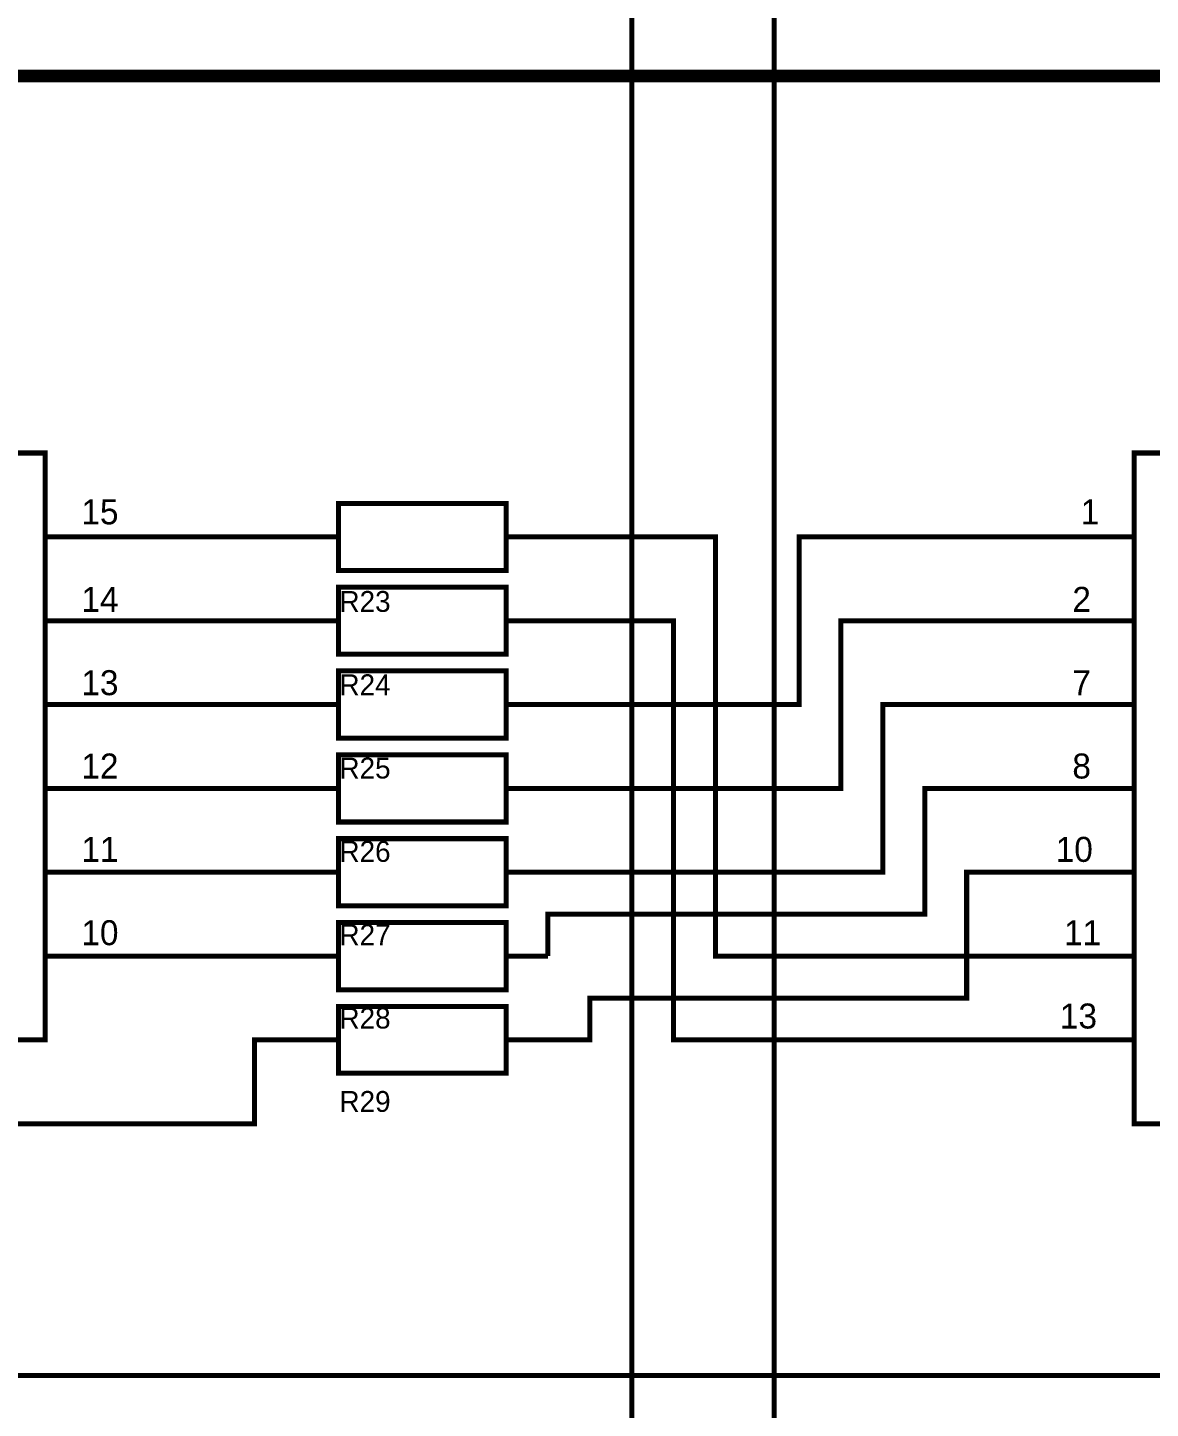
# Model space of a CAD drawing. Header units: millimetres. Extents: x 0 to 841, y 0 to 594.
# Drawn here: x 369 to 436, y 160.5 to 242.9 of the extents above; entities that cross this region are included whole.
import ezdxf

# ---------------------------------------------------------------- set-up
doc = ezdxf.new("R2010")
doc.units = ezdxf.units.MM
doc.layers.add('Sheet', color=255, linetype='Continuous')

msp = doc.modelspace()

# ---------------------------------------------------------------- linework, layer by layer
at = {"layer": 'Sheet'}
for points, const_width in [([(240.064, 130), (260.064, 130), (260.064, 157.494), (405.019, 157.494), (405.019, 299.998), (392.518, 299.998)], 0.3), ([(240.064, 139.988), (256.058, 139.988), (256.058, 155.987), (413.512, 155.987), (413.512, 264.986)], 0.3), ([(332.534, 239.992), (484.988, 239.992), (484.988, 184.988)], 0.749), ([(370.018, 212.498), (372.518, 212.498)], 0.3), ([(385.018, 212.498), (372.518, 212.498)], 0.3), ([(387.518, 212.498), (385.018, 212.498)], 0.3), ([(397.518, 212.498), (400.018, 212.498)], 0.3), ([(400.018, 212.498), (410.019, 212.498), (410.019, 187.489), (432.503, 187.489)], 0.3), ([(400.018, 202.494), (415.003, 202.494), (415.003, 212.498), (432.503, 212.498)], 0.3), ([(435.003, 212.498), (432.503, 212.498)], 0.3), ([(370.018, 207.496), (372.518, 207.496)], 0.3), ([(385.018, 207.496), (372.518, 207.496)], 0.3), ([(387.518, 207.496), (385.018, 207.496)], 0.3), ([(397.518, 207.496), (400.018, 207.496)], 0.3), ([(400.018, 207.496), (407.519, 207.496), (407.519, 182.487), (432.503, 182.487)], 0.3), ([(400.018, 197.493), (417.503, 197.493), (417.503, 207.496), (432.503, 207.496)], 0.3), ([(435.003, 207.496), (432.503, 207.496)], 0.3), ([(370.018, 202.494), (372.518, 202.494)], 0.3), ([(385.018, 202.494), (372.518, 202.494)], 0.3), ([(387.518, 202.494), (385.018, 202.494)], 0.3), ([(397.518, 202.494), (400.018, 202.494)], 0.3), ([(400.018, 192.491), (420.003, 192.491), (420.003, 202.494), (432.503, 202.494)], 0.3), ([(435.003, 202.494), (432.503, 202.494)], 0.3), ([(370.018, 197.493), (372.518, 197.493)], 0.3), ([(385.018, 197.493), (372.518, 197.493)], 0.3), ([(387.518, 197.493), (385.018, 197.493)], 0.3), ([(397.518, 197.493), (400.018, 197.493)], 0.3), ([(400.018, 187.489), (400.018, 189.99), (422.503, 189.99), (422.503, 197.493), (432.503, 197.493)], 0.3), ([(435.003, 197.493), (432.503, 197.493)], 0.3), ([(370.018, 192.491), (372.518, 192.491)], 0.3), ([(385.018, 192.491), (372.518, 192.491)], 0.3), ([(387.518, 192.491), (385.018, 192.491)], 0.3), ([(397.518, 192.491), (400.018, 192.491)], 0.3), ([(400.018, 182.487), (402.519, 182.487), (402.519, 184.988), (425.003, 184.988), (425.003, 192.491), (432.503, 192.491)], 0.3), ([(435.003, 192.491), (432.503, 192.491)], 0.3), ([(350.034, 187.489), (350.034, 177.485), (382.518, 177.485), (382.518, 182.487), (385.018, 182.487)], 0.3), ([(370.018, 187.489), (372.518, 187.489)], 0.3), ([(385.018, 187.489), (372.518, 187.489)], 0.3), ([(387.518, 187.489), (385.018, 187.489)], 0.3), ([(397.518, 187.489), (400.018, 187.489)], 0.3), ([(435.003, 187.489), (432.503, 187.489)], 0.3), ([(387.518, 182.487), (385.018, 182.487)], 0.3), ([(397.518, 182.487), (400.018, 182.487)], 0.3), ([(435.003, 182.487), (432.503, 182.487)], 0.3), ([(324.04, 162.48), (524.973, 162.48), (524.973, 175), (519.973, 175)], 0.3)]:
    msp.add_lwpolyline(points, dxfattribs=dict(at, const_width=const_width))
at = {"layer": 'Sheet', "const_width": 0.3}
for points in [[(352.534, 217.5), (370.018, 217.5), (370.018, 182.487), (352.534, 182.487), (352.534, 217.5)], [(435.003, 217.5), (457.488, 217.5), (457.488, 177.485), (435.003, 177.485), (435.003, 217.5)], [(387.518, 214.486), (397.518, 214.486), (397.518, 210.494), (387.518, 210.494), (387.518, 214.486)], [(387.518, 209.5), (397.518, 209.5), (397.518, 205.492), (387.518, 205.492), (387.518, 209.5)], [(387.518, 204.498), (397.518, 204.498), (397.518, 200.491), (387.518, 200.491), (387.518, 204.498)], [(387.518, 199.496), (397.518, 199.496), (397.518, 195.489), (387.518, 195.489), (387.518, 199.496)], [(387.518, 194.495), (397.518, 194.495), (397.518, 190.487), (387.518, 190.487), (387.518, 194.495)], [(387.518, 189.493), (397.518, 189.493), (397.518, 185.485), (387.518, 185.485), (387.518, 189.493)], [(387.518, 184.491), (397.518, 184.491), (397.518, 180.499), (387.518, 180.499), (387.518, 184.491)]]:
    msp.add_lwpolyline(points, close=True, dxfattribs=at)

# ---------------------------------------------------------------- texts
at = {"layer": 'Sheet'}
for s, height, p in [('15', 1.4912, (372.177, 213.244)), ('1', 1.491, (431.804, 213.244)), ('14', 1.4912, (372.177, 208.024)), ('R23', 1.2427, (387.581, 208.024)), ('2', 1.491, (431.308, 208.024)), ('13', 1.4912, (372.177, 203.054)), ('R24', 1.2427, (387.581, 203.054)), ('7', 1.491, (431.308, 203.054)), ('12', 1.4912, (372.177, 198.083)), ('R25', 1.2427, (387.581, 198.083)), ('8', 1.491, (431.308, 198.083)), ('11', 1.4912, (372.177, 193.112)), ('R26', 1.2427, (387.581, 193.112)), ('10', 1.4912, (430.314, 193.112)), ('10', 1.4912, (372.177, 188.141)), ('11', 1.4912, (430.811, 188.141)), ('R27', 1.2427, (387.581, 188.141)), ('13', 1.4912, (430.562, 183.171)), ('R28', 1.2427, (387.581, 183.171)), ('R29', 1.2427, (387.581, 178.2))]:
    msp.add_text(s, height=height, dxfattribs=at).set_placement(p)

doc.saveas('drawing.dxf')
